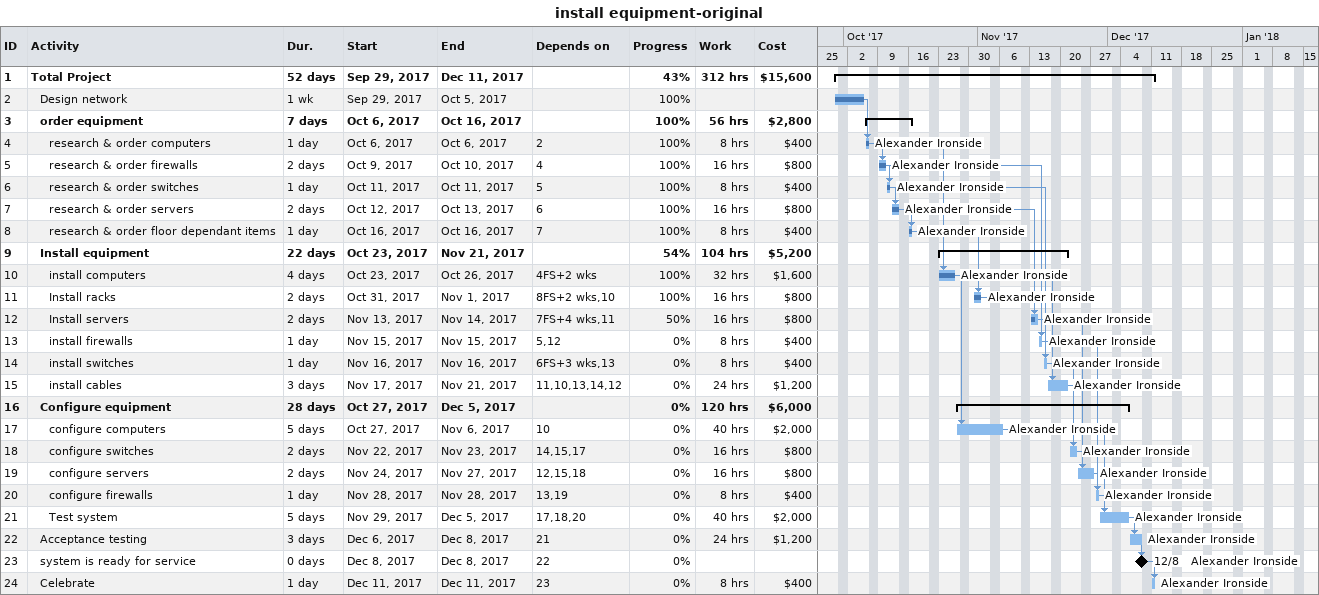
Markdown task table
install equipment-original

| ID | Level | Task | Duration | Start | Finish | Predecessors | Resources | % complete | Work (h) | Cost ($) |
|---|---|---|---|---|---|---|---|---|---|---|
| 1 | 1 | **Total Project** | 52d | 2017-09-29 | 2017-12-11 |  |  | 43 | 312 | 15600 |
| 2 | 2 | Design network | 1w | 2017-09-29 | 2017-10-05 |  |  | 100 |  |  |
| 3 | 2 | **order equipment** | 7d | 2017-10-06 | 2017-10-16 |  |  | 100 | 56 | 2800 |
| 4 | 3 | research & order computers | 1d | 2017-10-06 | 2017-10-06 | 2 | Alexander Ironside | 100 | 8 | 400 |
| 5 | 3 | research & order firewalls | 2d | 2017-10-09 | 2017-10-10 | 4 | Alexander Ironside | 100 | 16 | 800 |
| 6 | 3 | research & order switches | 1d | 2017-10-11 | 2017-10-11 | 5 | Alexander Ironside | 100 | 8 | 400 |
| 7 | 3 | research & order servers | 2d | 2017-10-12 | 2017-10-13 | 6 | Alexander Ironside | 100 | 16 | 800 |
| 8 | 3 | research & order floor dependant items | 1d | 2017-10-16 | 2017-10-16 | 7 | Alexander Ironside | 100 | 8 | 400 |
| 9 | 2 | **Install equipment** | 22d | 2017-10-23 | 2017-11-21 |  |  | 54 | 104 | 5200 |
| 10 | 3 | install computers | 4d | 2017-10-23 | 2017-10-26 | 4FS+2w | Alexander Ironside | 100 | 32 | 1600 |
| 11 | 3 | Install racks | 2d | 2017-10-31 | 2017-11-01 | 8FS+2w, 10 | Alexander Ironside | 100 | 16 | 800 |
| 12 | 3 | Install servers | 2d | 2017-11-13 | 2017-11-14 | 7FS+4w, 11 | Alexander Ironside | 50 | 16 | 800 |
| 13 | 3 | install firewalls | 1d | 2017-11-15 | 2017-11-15 | 5, 12 | Alexander Ironside | 0 | 8 | 400 |
| 14 | 3 | install switches | 1d | 2017-11-16 | 2017-11-16 | 6FS+3w, 13 | Alexander Ironside | 0 | 8 | 400 |
| 15 | 3 | install cables | 3d | 2017-11-17 | 2017-11-21 | 11, 10, 13, 14, 12 | Alexander Ironside | 0 | 24 | 1200 |
| 16 | 2 | **Configure equipment** | 28d | 2017-10-27 | 2017-12-05 |  |  | 0 | 120 | 6000 |
| 17 | 3 | configure computers | 5d | 2017-10-27 | 2017-11-06 | 10 | Alexander Ironside | 0 | 40 | 2000 |
| 18 | 3 | configure switches | 2d | 2017-11-22 | 2017-11-23 | 14, 15, 17 | Alexander Ironside | 0 | 16 | 800 |
| 19 | 3 | configure servers | 2d | 2017-11-24 | 2017-11-27 | 12, 15, 18 | Alexander Ironside | 0 | 16 | 800 |
| 20 | 3 | configure firewalls | 1d | 2017-11-28 | 2017-11-28 | 13, 19 | Alexander Ironside | 0 | 8 | 400 |
| 21 | 3 | Test system | 5d | 2017-11-29 | 2017-12-05 | 17, 18, 20 | Alexander Ironside | 0 | 40 | 2000 |
| 22 | 2 | Acceptance testing | 3d | 2017-12-06 | 2017-12-08 | 21 | Alexander Ironside | 0 | 24 | 1200 |
| 23 | 2 | system is ready for service | 0d | 2017-12-08 | 2017-12-08 | 22 | Alexander Ironside | 0 |  |  |
| 24 | 2 | Celebrate | 1d | 2017-12-11 | 2017-12-11 | 23 | Alexander Ironside | 0 | 8 | 400 |
